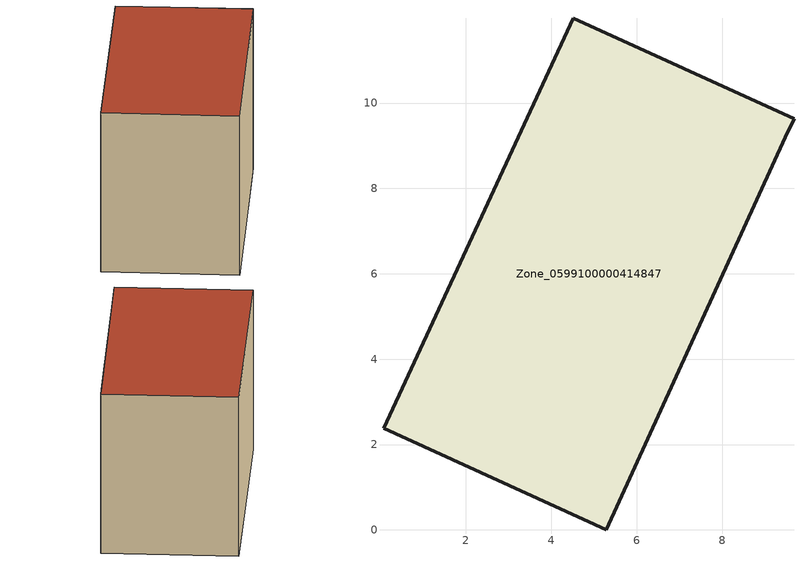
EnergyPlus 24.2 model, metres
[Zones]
Zone_0599100000414847
 floor ground (C_G): 9.48,9.2 5.29,0 0.07,2.39 4.52,11.99 9.69,9.63 z0.56
 wall outside (C_F): 4.52,11.99 0.07,2.39 5.29,0 9.48,9.2 9.69,9.63 4.52,11.99 z0.56:7.75
 roof outside (C_R): 5.29,0 9.48,9.2 9.69,9.63 4.52,11.99 0.07,2.39 z7.75
[BUILDING]
Pand.0599100000414847: North Axis=0; Terrain=City; Loads Convergence Tolerance Value=0.04; Temperature Convergence Tolerance Value=0.4; Solar Distribution=FullExterior; Maximum Number of Warmup Days=25; Minimum Number of Warmup Days=1
[Site:Location]
Rotterdam.The.Hague.AP_ZH_NLD Design_Conditions: Latitude=51.96; Longitude=4.45; Time Zone=1; Elevation=-4.5
[SITE:GROUNDTEMPERATURE:BUILDINGSURFACE]
18, 18, 18, 18, 18, 18, 18, 18, 18, 18, 18, 18
[MATERIAL] Thermal Absorptance=0.9; Solar Absorptance=0.7; Visible Absorptance=0.7
Name | Roughness | Thickness | Conductivity | Density | Specific Heat
G.TI.1992-2005 | MediumSmooth | 0.15 | 0.06 | 540 | 1210
F.TI.1992-2005 | Rough | 0.3 | 0.12 | 1920 | 840
R.TI.1992-2005 | MediumRough | 0.2 | 0.08 | 1500 | 1000
[CONSTRUCTION]
C_G: G.TI.1992-2005
C_F: F.TI.1992-2005
C_R: R.TI.1992-2005
[ZONE]
Zone_0599100000414847: Type=1; Multiplier=1; Ceiling Height=Autocalculate; Volume=Autocalculate; Floor Area=autocalculate; Part of Total Floor Area=Yes
[ZONEINFILTRATION:DESIGNFLOWRATE]
Infil_Zone_0599100000414847: Zone or ZoneList or Space or SpaceList=Zone_0599100000414847; Schedule=AlwaysOn; Design Flow Rate Calculation Method=Flow/Area; Flow Rate per Floor Area=0.0015; Constant Term Coefficient=1; Temperature Term Coefficient=0; Velocity Term Coefficient=0; Velocity Squared Term Coefficient=0
[HVACTEMPLATE:ZONE:IDEALLOADSAIRSYSTEM]
Zone_0599100000414847: Maximum Heating Supply Air Temperature=50; Minimum Cooling Supply Air Temperature=13; Maximum Heating Supply Air Humidity Ratio=0.0156; Minimum Cooling Supply Air Humidity Ratio=0.0077; Heating Limit=NoLimit; Cooling Limit=NoLimit; Dehumidification Control Type=ConstantSensibleHeatRatio; Cooling Sensible Heat Ratio=0.7; Dehumidification Setpoint=60; Humidification Control Type=None; Humidification Setpoint=30; Outdoor Air Method=None; Outdoor Air Flow Rate per Person=0.00944; Outdoor Air Flow Rate per Zone Floor Area=0; Outdoor Air Flow Rate per Zone=0; Demand Controlled Ventilation Type=None; Outdoor Air Economizer Type=NoEconomizer; Heat Recovery Type=None; Sensible Heat Recovery Effectiveness=0.7; Latent Heat Recovery Effectiveness=0.65
[ZONECONTROL:THERMOSTAT]
ThermostatControl_Zone_0599100000414847: Zone or ZoneList=Zone_0599100000414847; Control Type Schedule=DualSetpointControlType; Control 1=Thermostat_Zone_0599100000414847; Temperature Difference Between Cutout And Setpoint=0
[THERMOSTATSETPOINT:DUALSETPOINT]
Thermostat_Zone_0599100000414847: Heating Setpoint Temperature Schedule=HeatingSetpoint_Zone_0599100000414847; Cooling Setpoint Temperature Schedule=CoolingSetpoint_Zone_0599100000414847
[SCHEDULE:COMPACT]
HeatingSetpoint_Zone_0599100000414847: Through: 12/31, For: AllDays, Until: 24:00, 21
CoolingSetpoint_Zone_0599100000414847: Through: 12/31, For: AllDays, Until: 24:00, 24
DualSetpointControlType: Through: 12/31, For: AllDays, Until: 24:00, 4
AlwaysOn: Through: 12/31, For: AllDays, Until: 24:00, 1
